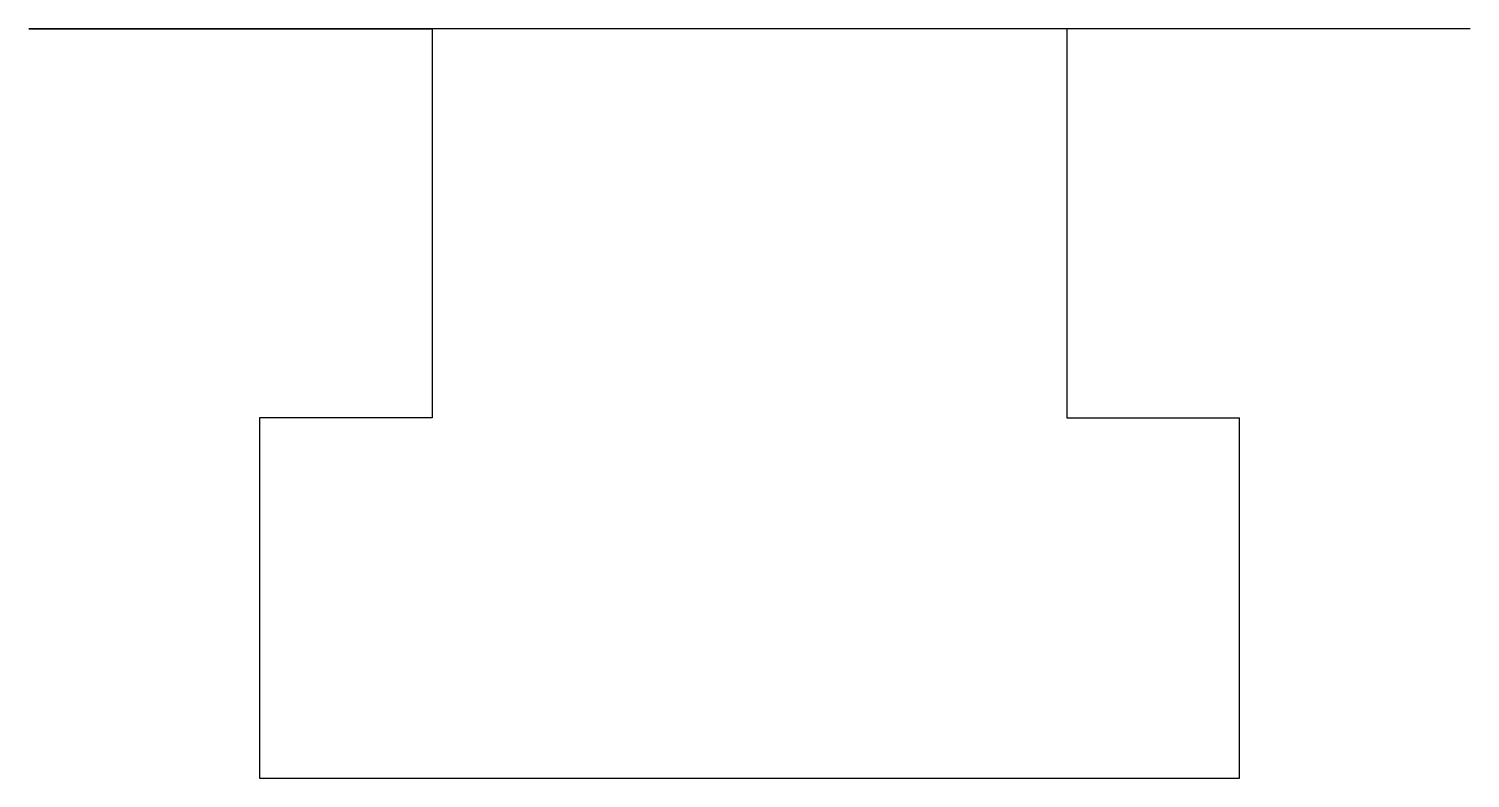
# Model space of a CAD drawing. Header units: inches. Extents: x -0.122 to 0.128, y -0.063 to 0.067.
import ezdxf

# ---------------------------------------------------------------- set-up
doc = ezdxf.new("R2010")
doc.units = ezdxf.units.IN
doc.linetypes.add('DASHED', pattern=[0.75, 0.5, -0.25])
doc.layers.get('0').update_dxf_attribs({"linetype": 'CONTINUOUS'})

msp = doc.modelspace()

# ---------------------------------------------------------------- linework, layer by layer
at = {"linetype": 'DASHED'}
msp.add_line((0.12772, 0.06718), (-0.12228, 0.06718), dxfattribs=at)
for p, q in [((-0.12228, 0.06718), (-0.0523, 0.06718)), ((-0.0523, 0.06718), (-0.0523, -0.00032)), ((0.12772, 0.06718), (0.05774, 0.06718)), ((0.05774, 0.06718), (0.05774, -0.00032)), ((-0.0523, -0.00032), (-0.08228, -0.00032)), ((-0.08228, -0.00032), (-0.08228, -0.06282)), ((0.05774, -0.00032), (0.08772, -0.00032)), ((0.08772, -0.06282), (0.08772, -0.00032)), ((-0.08228, -0.06282), (0.08772, -0.06282))]:
    msp.add_line(p, q)

doc.saveas('drawing.dxf')
